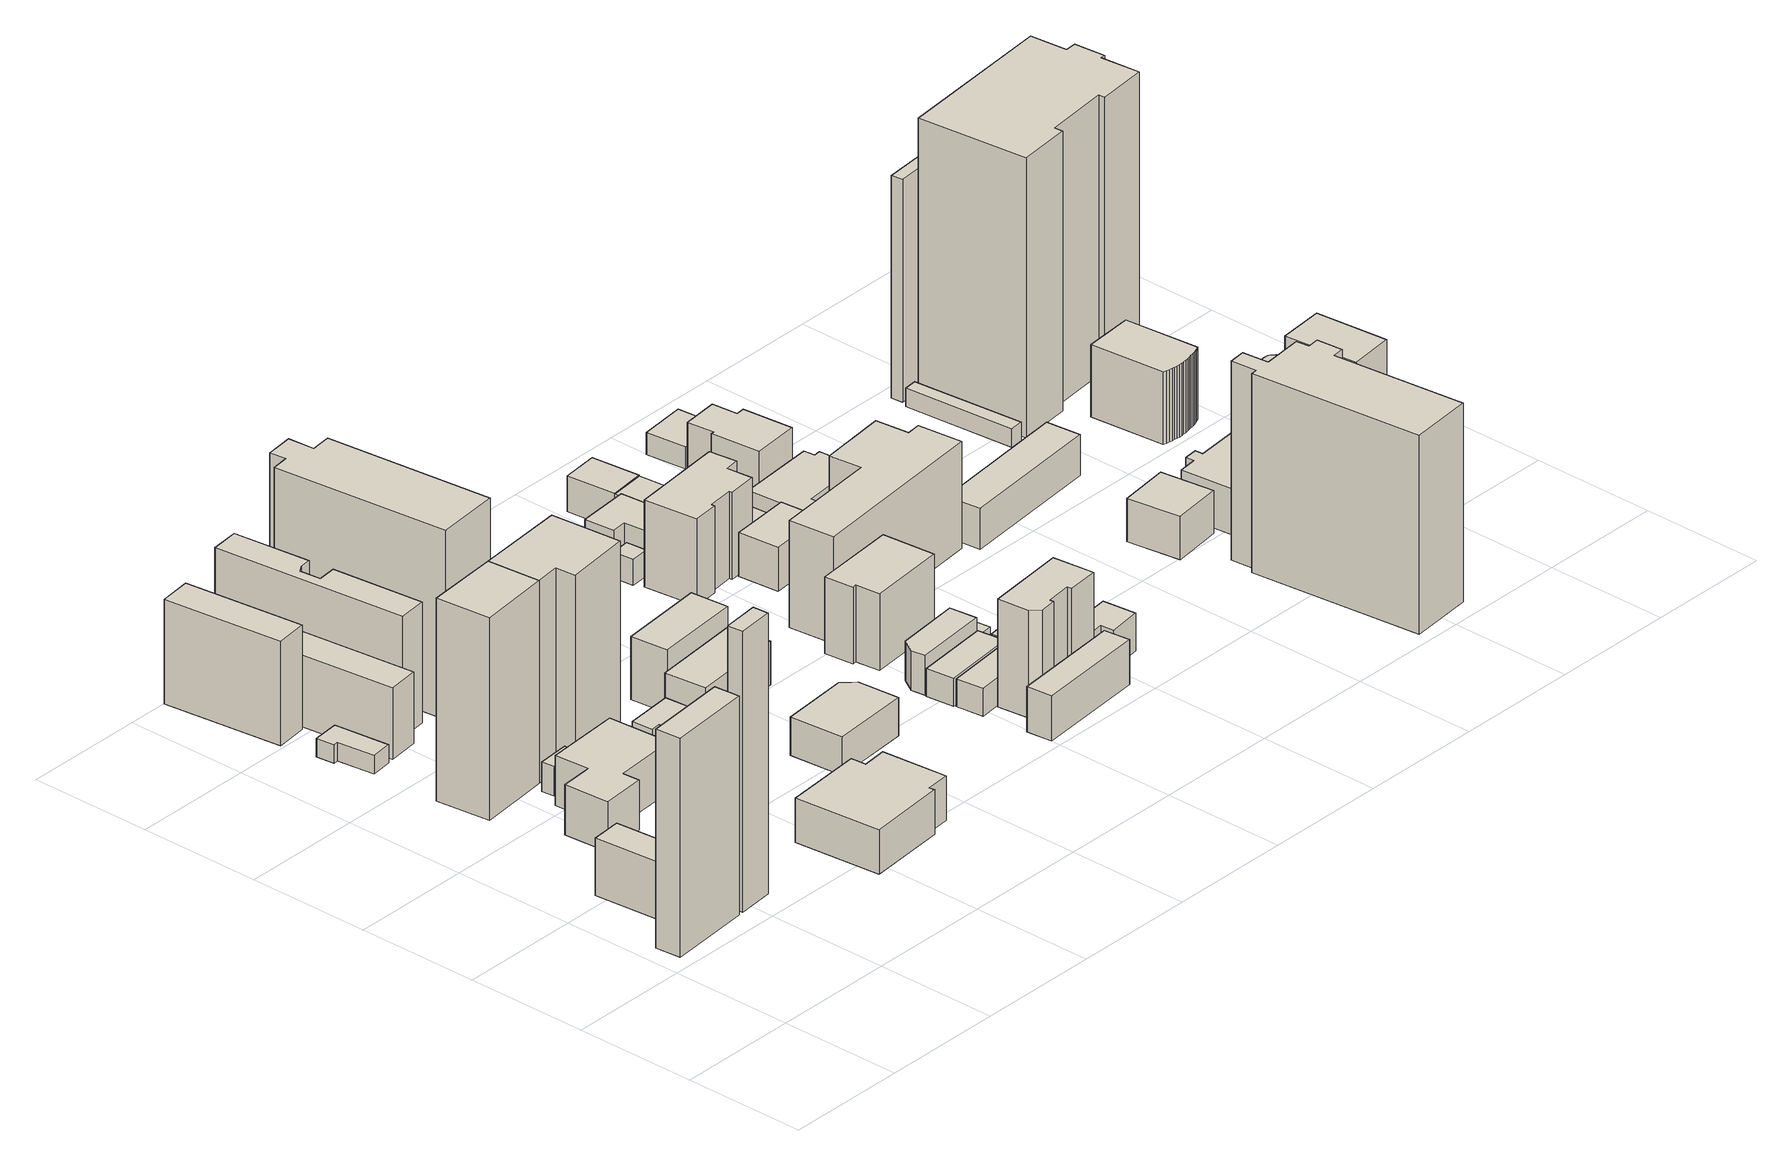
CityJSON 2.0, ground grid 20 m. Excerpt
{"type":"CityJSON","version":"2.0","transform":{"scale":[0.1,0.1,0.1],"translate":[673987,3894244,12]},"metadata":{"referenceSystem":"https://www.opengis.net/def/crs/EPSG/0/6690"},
"CityObjects":{
"building1":{"type":"Building","attributes":{"class":"9999","usage":"414","measuredHeight":59.4,"storeysAboveGround":2,"BuildingDetailAttribute.totalFloorArea":116.57,"BuildingDetailAttribute.buildingFootprintArea":58.28,"BuildingDetailAttribute.buildingRoofEdgeArea":58.28,"BuildingDetailAttribute.urbanPlanType":"21","BuildingDetailAttribute.landUseType":"211","BuildingDetailAttribute.surveyYear":2021,"BuildingIDAttribute.prefecture":"23","BuildingIDAttribute.city":"23102"},"address":[{"country":"日本","locality":"愛知県名古屋市"}],"geometry":[{"type":"Solid","lod":"1","boundaries":[[[[0,1,2,3]],[[2,4,5,3]],[[1,6,4,2]],[[0,7,6,1]],[[3,5,7,0]],[[4,6,7,5]]]]}]},
"building2":{"type":"Building","attributes":{"class":"3001","usage":"411","measuredHeight":9.3,"storeysAboveGround":3,"BuildingDetailAttribute.totalFloorArea":170.09,"BuildingDetailAttribute.buildingFootprintArea":56.7,"BuildingDetailAttribute.buildingRoofEdgeArea":56.7,"BuildingDetailAttribute.urbanPlanType":"21","BuildingDetailAttribute.landUseType":"211","BuildingDetailAttribute.surveyYear":2021,"BuildingIDAttribute.prefecture":"23","BuildingIDAttribute.city":"23102"},"address":[{"country":"日本","locality":"愛知県名古屋市"}],"geometry":[{"type":"Solid","lod":"1","boundaries":[[[[8,9,10,11]],[[10,12,13,11]],[[9,14,12,10]],[[8,15,14,9]],[[11,13,15,8]],[[12,14,15,13]]]]}]},
"building3":{"type":"Building","attributes":{"class":"3001","usage":"411","measuredHeight":10.2,"storeysAboveGround":2,"BuildingDetailAttribute.totalFloorArea":43.72,"BuildingDetailAttribute.buildingFootprintArea":21.86,"BuildingDetailAttribute.buildingRoofEdgeArea":21.86,"BuildingDetailAttribute.urbanPlanType":"21","BuildingDetailAttribute.landUseType":"211","BuildingDetailAttribute.surveyYear":2021,"BuildingIDAttribute.prefecture":"23","BuildingIDAttribute.city":"23102"},"address":[{"country":"日本","locality":"愛知県名古屋市"}],"geometry":[{"type":"Solid","lod":"1","boundaries":[[[[16,17,18,19]],[[18,20,21,19]],[[17,22,20,18]],[[16,23,22,17]],[[19,21,23,16]],[[20,22,23,21]]]]}]},
"building4":{"type":"Building","attributes":{"class":"9999","usage":"461","measuredHeight":59.4,"storeysAboveGround":9999,"BuildingDetailAttribute.totalFloorArea":-9999,"BuildingDetailAttribute.buildingFootprintArea":-9999,"BuildingDetailAttribute.buildingRoofEdgeArea":15.86,"BuildingDetailAttribute.urbanPlanType":"21","BuildingDetailAttribute.landUseType":"211","BuildingDetailAttribute.surveyYear":2021,"BuildingIDAttribute.prefecture":"23","BuildingIDAttribute.city":"23102"},"geometry":[{"type":"Solid","lod":"1","boundaries":[[[[24,25,26,27]],[[26,28,29,27]],[[25,30,28,26]],[[24,31,30,25]],[[27,29,31,24]],[[28,30,31,29]]]]}]},
"building5":{"type":"Building","attributes":{"class":"3001","usage":"411","measuredHeight":12.2,"storeysAboveGround":3,"BuildingDetailAttribute.totalFloorArea":168.77,"BuildingDetailAttribute.buildingFootprintArea":56.26,"BuildingDetailAttribute.buildingRoofEdgeArea":56.26,"BuildingDetailAttribute.urbanPlanType":"21","BuildingDetailAttribute.landUseType":"211","BuildingDetailAttribute.surveyYear":2021,"BuildingIDAttribute.prefecture":"23","BuildingIDAttribute.city":"23102"},"address":[{"country":"日本","locality":"愛知県名古屋市"}],"geometry":[{"type":"Solid","lod":"1","boundaries":[[[[32,33,34,35]],[[34,36,37,35]],[[33,38,36,34]],[[32,39,38,33]],[[35,37,39,32]],[[36,38,39,37]]]]}]},
"building6":{"type":"Building","attributes":{"class":"3002","usage":"412","measuredHeight":42.8,"storeysAboveGround":7,"BuildingDetailAttribute.totalFloorArea":748.06,"BuildingDetailAttribute.buildingFootprintArea":106.87,"BuildingDetailAttribute.buildingRoofEdgeArea":270.57,"BuildingDetailAttribute.urbanPlanType":"21","BuildingDetailAttribute.landUseType":"211","BuildingDetailAttribute.surveyYear":2021,"BuildingIDAttribute.prefecture":"23","BuildingIDAttribute.city":"23102"},"address":[{"country":"日本","locality":"愛知県名古屋市"}],"geometry":[{"type":"Solid","lod":"1","boundaries":[[[[40,41,42,43]],[[42,44,45,43]],[[41,46,44,42]],[[40,47,46,41]],[[43,45,47,40]],[[44,46,47,45]]]]}]},
"building7":{"type":"Building","attributes":{"class":"9999","usage":"431","measuredHeight":5,"storeysAboveGround":1,"BuildingDetailAttribute.totalFloorArea":34.59,"BuildingDetailAttribute.buildingFootprintArea":34.59,"BuildingDetailAttribute.buildingRoofEdgeArea":34.59,"BuildingDetailAttribute.urbanPlanType":"21","BuildingDetailAttribute.landUseType":"213","BuildingDetailAttribute.surveyYear":2021,"BuildingIDAttribute.prefecture":"23","BuildingIDAttribute.city":"23102"},"address":[{"country":"日本","locality":"愛知県名古屋市"}],"geometry":[{"type":"Solid","lod":"1","boundaries":[[[[48,49,50,51,52,53]],[[52,54,55,53]],[[51,56,54,52]],[[50,57,56,51]],[[49,58,57,50]],[[48,59,58,49]],[[53,55,59,48]],[[54,56,57,58,59,55]]]]}]},
"building8":{"type":"Building","attributes":{"class":"9999","usage":"411","measuredHeight":8.1,"storeysAboveGround":2,"BuildingDetailAttribute.totalFloorArea":347.99,"BuildingDetailAttribute.buildingFootprintArea":173.99,"BuildingDetailAttribute.buildingRoofEdgeArea":173.99,"BuildingDetailAttribute.urbanPlanType":"21","BuildingDetailAttribute.landUseType":"211","BuildingDetailAttribute.surveyYear":2021,"BuildingIDAttribute.prefecture":"23","BuildingIDAttribute.city":"23102"},"address":[{"country":"日本","locality":"愛知県名古屋市"}],"geometry":[{"type":"Solid","lod":"1","boundaries":[[[[60,61,62,63,64,65,66,67]],[[66,68,69,67]],[[65,70,68,66]],[[64,71,70,65]],[[63,72,71,64]],[[62,73,72,63]],[[61,74,73,62]],[[60,75,74,61]],[[67,69,75,60]],[[68,70,71,72,73,74,75,69]]]]}]},
"building9":{"type":"Building","attributes":{"class":"3002","usage":"401","measuredHeight":21.9,"storeysAboveGround":5,"BuildingDetailAttribute.totalFloorArea":506.9,"BuildingDetailAttribute.buildingFootprintArea":101.38,"BuildingDetailAttribute.buildingRoofEdgeArea":101.38,"BuildingDetailAttribute.urbanPlanType":"21","BuildingDetailAttribute.landUseType":"212","BuildingDetailAttribute.surveyYear":2021,"BuildingIDAttribute.prefecture":"23","BuildingIDAttribute.city":"23102"},"address":[{"country":"日本","locality":"愛知県名古屋市"}],"geometry":[{"type":"Solid","lod":"1","boundaries":[[[[76,77,78,79]],[[78,80,81,79]],[[77,82,80,78]],[[76,83,82,77]],[[79,81,83,76]],[[80,82,83,81]]]]}]},
"building10":{"type":"Building","attributes":{"class":"9999","usage":"461","measuredHeight":17.8,"storeysAboveGround":9999,"BuildingDetailAttribute.totalFloorArea":-9999,"BuildingDetailAttribute.buildingFootprintArea":-9999,"BuildingDetailAttribute.buildingRoofEdgeArea":10.58,"BuildingDetailAttribute.urbanPlanType":"21","BuildingDetailAttribute.landUseType":"211","BuildingDetailAttribute.surveyYear":2021,"BuildingIDAttribute.prefecture":"23","BuildingIDAttribute.city":"23102"},"geometry":[{"type":"Solid","lod":"1","boundaries":[[[[84,85,86,87]],[[86,88,89,87]],[[85,90,88,86]],[[84,91,90,85]],[[87,89,91,84]],[[88,90,91,89]]]]}]},
"building11":{"type":"Building","attributes":{"class":"9999","usage":"413","measuredHeight":20.6,"storeysAboveGround":3,"BuildingDetailAttribute.totalFloorArea":543.06,"BuildingDetailAttribute.buildingFootprintArea":181.02,"BuildingDetailAttribute.buildingRoofEdgeArea":181.02,"BuildingDetailAttribute.urbanPlanType":"21","BuildingDetailAttribute.landUseType":"212","BuildingDetailAttribute.surveyYear":2021,"BuildingIDAttribute.prefecture":"23","BuildingIDAttribute.city":"23102"},"address":[{"country":"日本","locality":"愛知県名古屋市"}],"geometry":[{"type":"Solid","lod":"1","boundaries":[[[[92,93,94,95]],[[94,96,97,95]],[[93,98,96,94]],[[92,99,98,93]],[[95,97,99,92]],[[96,98,99,97]]]]}]},
"building12":{"type":"Building","attributes":{"class":"9999","usage":"414","measuredHeight":42.8,"storeysAboveGround":11,"BuildingDetailAttribute.totalFloorArea":1800.78,"BuildingDetailAttribute.buildingFootprintArea":163.71,"BuildingDetailAttribute.buildingRoofEdgeArea":270.57,"BuildingDetailAttribute.urbanPlanType":"21","BuildingDetailAttribute.landUseType":"211","BuildingDetailAttribute.surveyYear":2021,"BuildingIDAttribute.prefecture":"23","BuildingIDAttribute.city":"23102"},"address":[{"country":"日本","locality":"愛知県名古屋市"}],"geometry":[{"type":"Solid","lod":"1","boundaries":[[[[42,100,101,102,103,43]],[[103,104,45,43]],[[102,105,104,103]],[[101,106,105,102]],[[100,107,106,101]],[[42,44,107,100]],[[43,45,44,42]],[[104,105,106,107,44,45]]]]}]},
"building13":{"type":"Building","attributes":{"class":"3001","usage":"411","measuredHeight":9.4,"storeysAboveGround":2,"BuildingDetailAttribute.totalFloorArea":453.72,"BuildingDetailAttribute.buildingFootprintArea":226.86,"BuildingDetailAttribute.buildingRoofEdgeArea":226.86,"BuildingDetailAttribute.urbanPlanType":"21","BuildingDetailAttribute.landUseType":"211","BuildingDetailAttribute.surveyYear":2021,"BuildingIDAttribute.prefecture":"23","BuildingIDAttribute.city":"23102"},"address":[{"country":"日本","locality":"愛知県名古屋市"}],"geometry":[{"type":"Solid","lod":"1","boundaries":[[[[108,109,110,111,112,113,114,115]],[[114,116,117,115]],[[113,118,116,114]],[[112,119,118,113]],[[111,120,119,112]],[[110,121,120,111]],[[109,122,121,110]],[[108,123,122,109]],[[115,117,123,108]],[[116,118,119,120,121,122,123,117]]]]}]},
"building14":{"type":"Building","attributes":{"class":"3001","usage":"414","measuredHeight":20.6,"storeysAboveGround":6,"BuildingDetailAttribute.totalFloorArea":818.12,"BuildingDetailAttribute.buildingFootprintArea":136.35,"BuildingDetailAttribute.buildingRoofEdgeArea":136.35,"BuildingDetailAttribute.urbanPlanType":"21","BuildingDetailAttribute.landUseType":"211","BuildingDetailAttribute.surveyYear":2021,"BuildingIDAttribute.prefecture":"23","BuildingIDAttribute.city":"23102"},"address":[{"country":"日本","locality":"愛知県名古屋市東区泉一丁目１１１４"}],"geometry":[{"type":"Solid","lod":"1","boundaries":[[[[124,125,126,127,128,129,130,131,132]],[[131,133,134,132]],[[130,135,133,131]],[[129,136,135,130]],[[128,137,136,129]],[[127,138,137,128]],[[126,139,138,127]],[[125,140,139,126]],[[124,141,140,125]],[[132,134,141,124]],[[133,135,136,137,138,139,140,141,134]]]]}]},
"building15":{"type":"Building","attributes":{"class":"3002","usage":"412","measuredHeight":31.6,"storeysAboveGround":10,"BuildingDetailAttribute.totalFloorArea":3151.38,"BuildingDetailAttribute.buildingFootprintArea":315.14,"BuildingDetailAttribute.buildingRoofEdgeArea":315.14,"BuildingDetailAttribute.urbanPlanType":"21","BuildingDetailAttribute.landUseType":"211","BuildingDetailAttribute.surveyYear":2021,"BuildingIDAttribute.prefecture":"23","BuildingIDAttribute.city":"23102"},"address":[{"country":"日本","locality":"愛知県名古屋市"}],"geometry":[{"type":"Solid","lod":"1","boundaries":[[[[142,143,144,145,146,147,148,149]],[[148,150,151,149]],[[147,152,150,148]],[[146,153,152,147]],[[145,154,153,146]],[[144,155,154,145]],[[143,156,155,144]],[[142,157,156,143]],[[149,151,157,142]],[[150,152,153,154,155,156,157,151]]]]}]},
"building16":{"type":"Building","attributes":{"class":"9999","usage":"413","measuredHeight":5.9,"storeysAboveGround":2,"BuildingDetailAttribute.totalFloorArea":128.62,"BuildingDetailAttribute.buildingFootprintArea":64.31,"BuildingDetailAttribute.buildingRoofEdgeArea":64.31,"BuildingDetailAttribute.urbanPlanType":"21","BuildingDetailAttribute.landUseType":"212","BuildingDetailAttribute.surveyYear":2021,"BuildingIDAttribute.prefecture":"23","BuildingIDAttribute.city":"23102"},"address":[{"country":"日本","locality":"愛知県名古屋市"}],"geometry":[{"type":"Solid","lod":"1","boundaries":[[[[158,159,160,161,162,163,164,165]],[[164,166,167,165]],[[163,168,166,164]],[[162,169,168,163]],[[161,170,169,162]],[[160,171,170,161]],[[159,172,171,160]],[[158,173,172,159]],[[165,167,173,158]],[[166,168,169,170,171,172,173,167]]]]}]},
"building17":{"type":"Building","attributes":{"class":"3001","usage":"411","measuredHeight":7.2,"storeysAboveGround":2,"BuildingDetailAttribute.totalFloorArea":228.34,"BuildingDetailAttribute.buildingFootprintArea":114.17,"BuildingDetailAttribute.buildingRoofEdgeArea":114.17,"BuildingDetailAttribute.urbanPlanType":"21","BuildingDetailAttribute.landUseType":"211","BuildingDetailAttribute.surveyYear":2021,"BuildingIDAttribute.prefecture":"23","BuildingIDAttribute.city":"23102"},"address":[{"country":"日本","locality":"愛知県名古屋市"}],"geometry":[{"type":"Solid","lod":"1","boundaries":[[[[174,175,176,177,178]],[[177,179,180,178]],[[176,181,179,177]],[[175,182,181,176]],[[174,183,182,175]],[[178,180,183,174]],[[179,181,182,183,180]]]]}]},
"building18":{"type":"Building","attributes":{"class":"3001","usage":"411","measuredHeight":12.5,"storeysAboveGround":3,"BuildingDetailAttribute.totalFloorArea":174.86,"BuildingDetailAttribute.buildingFootprintArea":58.29,"BuildingDetailAttribute.buildingRoofEdgeArea":58.29,"BuildingDetailAttribute.urbanPlanType":"21","BuildingDetailAttribute.landUseType":"211","BuildingDetailAttribute.surveyYear":2021,"BuildingIDAttribute.prefecture":"23","BuildingIDAttribute.city":"23102"},"address":[{"country":"日本","locality":"愛知県名古屋市"}],"geometry":[{"type":"Solid","lod":"1","boundaries":[[[[184,185,186,187]],[[186,188,189,187]],[[185,190,188,186]],[[184,191,190,185]],[[187,189,191,184]],[[188,190,191,189]]]]}]},
"building19":{"type":"Building","attributes":{"class":"3001","usage":"413","measuredHeight":9.1,"storeysAboveGround":2,"BuildingDetailAttribute.totalFloorArea":211.42,"BuildingDetailAttribute.buildingFootprintArea":105.71,"BuildingDetailAttribute.buildingRoofEdgeArea":105.71,"BuildingDetailAttribute.urbanPlanType":"21","BuildingDetailAttribute.landUseType":"212","BuildingDetailAttribute.surveyYear":2021,"BuildingIDAttribute.prefecture":"23","BuildingIDAttribute.city":"23102"},"address":[{"country":"日本","locality":"愛知県名古屋市"}],"geometry":[{"type":"Solid","lod":"1","boundaries":[[[[192,193,194,195]],[[194,196,197,195]],[[193,198,196,194]],[[192,199,198,193]],[[195,197,199,192]],[[196,198,199,197]]]]}]},
"building20":{"type":"Building","attributes":{"class":"3002","usage":"413","measuredHeight":10.2,"storeysAboveGround":3,"BuildingDetailAttribute.totalFloorArea":264,"BuildingDetailAttribute.buildingFootprintArea":88,"BuildingDetailAttribute.buildingRoofEdgeArea":88,"BuildingDetailAttribute.urbanPlanType":"21","BuildingDetailAttribute.landUseType":"212","BuildingDetailAttribute.surveyYear":2021,"BuildingIDAttribute.prefecture":"23","BuildingIDAttribute.city":"23102"},"address":[{"country":"日本","locality":"愛知県名古屋市"}],"geometry":[{"type":"Solid","lod":"1","boundaries":[[[[200,201,202,203]],[[202,204,205,203]],[[201,206,204,202]],[[200,207,206,201]],[[203,205,207,200]],[[204,206,207,205]]]]}]},
"building21":{"type":"Building","attributes":{"class":"3001","usage":"441","measuredHeight":14.3,"storeysAboveGround":2,"BuildingDetailAttribute.totalFloorArea":152.95,"BuildingDetailAttribute.buildingFootprintArea":76.48,"BuildingDetailAttribute.buildingRoofEdgeArea":76.48,"BuildingDetailAttribute.urbanPlanType":"21","BuildingDetailAttribute.landUseType":"213","BuildingDetailAttribute.surveyYear":2021,"BuildingIDAttribute.prefecture":"23","BuildingIDAttribute.city":"23102"},"address":[{"country":"日本","locality":"愛知県名古屋市東区泉一丁目９２１－３"}],"geometry":[{"type":"Solid","lod":"1","boundaries":[[[[208,209,210,211]],[[210,212,213,211]],[[209,214,212,210]],[[208,215,214,209]],[[211,213,215,208]],[[212,214,215,213]]]]}]},
"building22":{"type":"Building","attributes":{"class":"3001","usage":"411","measuredHeight":7.5,"storeysAboveGround":2,"BuildingDetailAttribute.totalFloorArea":114.79,"BuildingDetailAttribute.buildingFootprintArea":57.39,"BuildingDetailAttribute.buildingRoofEdgeArea":57.39,"BuildingDetailAttribute.urbanPlanType":"21","BuildingDetailAttribute.landUseType":"223","BuildingDetailAttribute.surveyYear":2021,"BuildingIDAttribute.prefecture":"23","BuildingIDAttribute.city":"23102"},"address":[{"country":"日本","locality":"愛知県名古屋市"}],"geometry":[{"type":"Solid","lod":"1","boundaries":[[[[216,217,218,219]],[[218,220,221,219]],[[217,222,220,218]],[[216,223,222,217]],[[219,221,223,216]],[[220,222,223,221]]]]}]},
"building23":{"type":"Building","attributes":{"class":"3001","usage":"411","measuredHeight":7.4,"storeysAboveGround":2,"BuildingDetailAttribute.totalFloorArea":105.84,"BuildingDetailAttribute.buildingFootprintArea":52.92,"BuildingDetailAttribute.buildingRoofEdgeArea":52.92,"BuildingDetailAttribute.urbanPlanType":"21","BuildingDetailAttribute.landUseType":"211","BuildingDetailAttribute.surveyYear":2021,"BuildingIDAttribute.prefecture":"23","BuildingIDAttribute.city":"23102"},"address":[{"country":"日本","locality":"愛知県名古屋市"}],"geometry":[{"type":"Solid","lod":"1","boundaries":[[[[224,225,226,227,228]],[[227,229,230,228]],[[226,231,229,227]],[[225,232,231,226]],[[224,233,232,225]],[[228,230,233,224]],[[229,231,232,233,230]]]]}]},
"building24":{"type":"Building","attributes":{"class":"3001","usage":"411","measuredHeight":19.5,"storeysAboveGround":2,"BuildingDetailAttribute.totalFloorArea":165.73,"BuildingDetailAttribute.buildingFootprintArea":82.87,"BuildingDetailAttribute.buildingRoofEdgeArea":82.87,"BuildingDetailAttribute.urbanPlanType":"21","BuildingDetailAttribute.landUseType":"223","BuildingDetailAttribute.surveyYear":2021,"BuildingIDAttribute.prefecture":"23","BuildingIDAttribute.city":"23102"},"address":[{"country":"日本","locality":"愛知県名古屋市"}],"geometry":[{"type":"Solid","lod":"1","boundaries":[[[[234,235,236,237,238,239]],[[238,240,241,239]],[[237,242,240,238]],[[236,243,242,237]],[[235,244,243,236]],[[234,245,244,235]],[[239,241,245,234]],[[240,242,243,244,245,241]]]]}]},
"building25":{"type":"Building","attributes":{"class":"3002","usage":"411","measuredHeight":19.4,"storeysAboveGround":5,"BuildingDetailAttribute.totalFloorArea":431.63,"BuildingDetailAttribute.buildingFootprintArea":86.33,"BuildingDetailAttribute.buildingRoofEdgeArea":86.33,"BuildingDetailAttribute.urbanPlanType":"21","BuildingDetailAttribute.landUseType":"211","BuildingDetailAttribute.surveyYear":2021,"BuildingIDAttribute.prefecture":"23","BuildingIDAttribute.city":"23102"},"address":[{"country":"日本","locality":"愛知県名古屋市"}],"geometry":[{"type":"Solid","lod":"1","boundaries":[[[[246,247,248,249,250,251,252,253,254]],[[253,255,256,254]],[[252,257,255,253]],[[251,258,257,252]],[[250,259,258,251]],[[249,260,259,250]],[[248,261,260,249]],[[247,262,261,248]],[[246,263,262,247]],[[254,256,263,246]],[[255,257,258,259,260,261,262,263,256]]]]}]},
"building26":{"type":"Building","attributes":{"class":"3002","usage":"441","measuredHeight":16.4,"storeysAboveGround":4,"BuildingDetailAttribute.totalFloorArea":469.24,"BuildingDetailAttribute.buildingFootprintArea":117.31,"BuildingDetailAttribute.buildingRoofEdgeArea":117.31,"BuildingDetailAttribute.urbanPlanType":"21","BuildingDetailAttribute.landUseType":"213","BuildingDetailAttribute.surveyYear":2021,"BuildingIDAttribute.prefecture":"23","BuildingIDAttribute.city":"23102"},"address":[{"country":"日本","locality":"愛知県名古屋市"}],"geometry":[{"type":"Solid","lod":"1","boundaries":[[[[264,265,266,267,268,269]],[[268,270,271,269]],[[267,272,270,268]],[[266,273,272,267]],[[265,274,273,266]],[[264,275,274,265]],[[269,271,275,264]],[[270,272,273,274,275,271]]]]}]},
"building27":{"type":"Building","attributes":{"class":"9999","usage":"461","measuredHeight":7.2,"storeysAboveGround":9999,"BuildingDetailAttribute.totalFloorArea":-9999,"BuildingDetailAttribute.buildingFootprintArea":-9999,"BuildingDetailAttribute.buildingRoofEdgeArea":10.41,"BuildingDetailAttribute.urbanPlanType":"21","BuildingDetailAttribute.landUseType":"212","BuildingDetailAttribute.surveyYear":2021,"BuildingIDAttribute.prefecture":"23","BuildingIDAttribute.city":"23102"},"geometry":[{"type":"Solid","lod":"1","boundaries":[[[[276,277,278,279]],[[278,280,281,279]],[[277,282,280,278]],[[276,283,282,277]],[[279,281,283,276]],[[280,282,283,281]]]]}]},
"building28":{"type":"Building","attributes":{"class":"3001","usage":"461","measuredHeight":4.3,"storeysAboveGround":9999,"BuildingDetailAttribute.totalFloorArea":-9999,"BuildingDetailAttribute.buildingFootprintArea":-9999,"BuildingDetailAttribute.buildingRoofEdgeArea":12.29,"BuildingDetailAttribute.urbanPlanType":"21","BuildingDetailAttribute.landUseType":"211","BuildingDetailAttribute.surveyYear":2021,"BuildingIDAttribute.prefecture":"23","BuildingIDAttribute.city":"23102"},"geometry":[{"type":"Solid","lod":"1","boundaries":[[[[284,285,286,287]],[[286,288,289,287]],[[285,290,288,286]],[[284,291,290,285]],[[287,289,291,284]],[[288,290,291,289]]]]}]},
"building29":{"type":"Building","attributes":{"class":"3001","usage":"413","measuredHeight":7.1,"storeysAboveGround":2,"BuildingDetailAttribute.totalFloorArea":131.15,"BuildingDetailAttribute.buildingFootprintArea":65.57,"BuildingDetailAttribute.buildingRoofEdgeArea":65.57,"BuildingDetailAttribute.urbanPlanType":"21","BuildingDetailAttribute.landUseType":"212","BuildingDetailAttribute.surveyYear":2021,"BuildingIDAttribute.prefecture":"23","BuildingIDAttribute.city":"23102"},"address":[{"country":"日本","locality":"愛知県名古屋市"}],"geometry":[{"type":"Solid","lod":"1","boundaries":[[[[292,293,294,295,296,297]],[[296,298,299,297]],[[295,300,298,296]],[[294,301,300,295]],[[293,302,301,294]],[[292,303,302,293]],[[297,299,303,292]],[[298,300,301,302,303,299]]]]}]},
"building30":{"type":"Building","attributes":{"class":"3002","usage":"414","measuredHeight":15.1,"storeysAboveGround":4,"BuildingDetailAttribute.totalFloorArea":505.55,"BuildingDetailAttribute.buildingFootprintArea":126.39,"BuildingDetailAttribute.buildingRoofEdgeArea":126.39,"BuildingDetailAttribute.urbanPlanType":"21","BuildingDetailAttribute.landUseType":"211","BuildingDetailAttribute.surveyYear":2021,"BuildingIDAttribute.prefecture":"23","BuildingIDAttribute.city":"23102"},"address":[{"country":"日本","locality":"愛知県名古屋市"}],"geometry":[{"type":"Solid","lod":"1","boundaries":[[[[304,305,306,307,308,309,310,311,312,313]],[[312,314,315,313]],[[311,316,314,312]],[[310,317,316,311]],[[309,318,317,310]],[[308,319,318,309]],[[307,320,319,308]],[[306,321,320,307]],[[305,322,321,306]],[[304,323,322,305]],[[313,315,323,304]],[[314,316,317,318,319,320,321,322,323,315]]]]}]},
"building31":{"type":"Building","attributes":{"class":"3001","usage":"411","measuredHeight":9.1,"storeysAboveGround":2,"BuildingDetailAttribute.totalFloorArea":170.18,"BuildingDetailAttribute.buildingFootprintArea":85.09,"BuildingDetailAttribute.buildingRoofEdgeArea":85.09,"BuildingDetailAttribute.urbanPlanType":"21","BuildingDetailAttribute.landUseType":"223","BuildingDetailAttribute.surveyYear":2021,"BuildingIDAttribute.prefecture":"23","BuildingIDAttribute.city":"23102"},"address":[{"country":"日本","locality":"愛知県名古屋市"}],"geometry":[{"type":"Solid","lod":"1","boundaries":[[[[324,325,326,327,328,329,330,331,332,333]],[[332,334,335,333]],[[331,336,334,332]],[[330,337,336,331]],[[329,338,337,330]],[[328,339,338,329]],[[327,340,339,328]],[[326,341,340,327]],[[325,342,341,326]],[[324,343,342,325]],[[333,335,343,324]],[[334,336,337,338,339,340,341,342,343,335]]]]}]},
"building32":{"type":"Building","attributes":{"class":"3001","usage":"411","measuredHeight":9.1,"storeysAboveGround":2,"BuildingDetailAttribute.totalFloorArea":132.41,"BuildingDetailAttribute.buildingFootprintArea":66.2,"BuildingDetailAttribute.buildingRoofEdgeArea":66.2,"BuildingDetailAttribute.urbanPlanType":"21","BuildingDetailAttribute.landUseType":"211","BuildingDetailAttribute.surveyYear":2021,"BuildingIDAttribute.prefecture":"23","BuildingIDAttribute.city":"23102"},"address":[{"country":"日本","locality":"愛知県名古屋市"}],"geometry":[{"type":"Solid","lod":"1","boundaries":[[[[344,345,346,347]],[[346,348,349,347]],[[345,350,348,346]],[[344,351,350,345]],[[347,349,351,344]],[[348,350,351,349]]]]}]},
"building33":{"type":"Building","attributes":{"class":"3001","usage":"413","measuredHeight":9.6,"storeysAboveGround":2,"BuildingDetailAttribute.totalFloorArea":126.07,"BuildingDetailAttribute.buildingFootprintArea":63.04,"BuildingDetailAttribute.buildingRoofEdgeArea":110.38,"BuildingDetailAttribute.urbanPlanType":"21","BuildingDetailAttribute.landUseType":"212","BuildingDetailAttribute.surveyYear":2021,"BuildingIDAttribute.prefecture":"23","BuildingIDAttribute.city":"23102"},"address":[{"country":"日本","locality":"愛知県名古屋市"}],"geometry":[{"type":"Solid","lod":"1","boundaries":[[[[352,353,354,355]],[[354,356,357,355]],[[353,358,356,354]],[[352,359,358,353]],[[355,357,359,352]],[[356,358,359,357]]]]}]},
"building34":{"type":"Building","attributes":{"class":"3002","usage":"401","measuredHeight":22.3,"storeysAboveGround":5,"BuildingDetailAttribute.totalFloorArea":1446.75,"BuildingDetailAttribute.buildingFootprintArea":289.35,"BuildingDetailAttribute.buildingRoofEdgeArea":289.35,"BuildingDetailAttribute.urbanPlanType":"21","BuildingDetailAttribute.landUseType":"212","BuildingDetailAttribute.surveyYear":2021,"BuildingIDAttribute.prefecture":"23","BuildingIDAttribute.city":"23102"},"address":[{"country":"日本","locality":"愛知県名古屋市"}],"geometry":[{"type":"Solid","lod":"1","boundaries":[[[[360,361,362,363,364,365,366,367]],[[366,368,369,367]],[[365,370,368,366]],[[364,371,370,365]],[[363,372,371,364]],[[362,373,372,363]],[[361,374,373,362]],[[360,375,374,361]],[[367,369,375,360]],[[368,370,371,372,373,374,375,369]]]]}]},
"building35":{"type":"Building","attributes":{"class":"9999","usage":"411","measuredHeight":9.6,"storeysAboveGround":1,"BuildingDetailAttribute.totalFloorArea":47.35,"BuildingDetailAttribute.buildingFootprintArea":47.35,"BuildingDetailAttribute.buildingRoofEdgeArea":110.38,"BuildingDetailAttribute.urbanPlanType":"21","BuildingDetailAttribute.landUseType":"211","BuildingDetailAttribute.surveyYear":2021,"BuildingIDAttribute.prefecture":"23","BuildingIDAttribute.city":"23102"},"address":[{"country":"日本","locality":"愛知県名古屋市"}],"geometry":[{"type":"Solid","lod":"1","boundaries":[[[[376,377,378,379]],[[378,380,381,379]],[[377,382,380,378]],[[376,383,382,377]],[[379,381,383,376]],[[380,382,383,381]]]]}]},
"building36":{"type":"Building","attributes":{"class":"3001","usage":"411","measuredHeight":4,"storeysAboveGround":1,"BuildingDetailAttribute.totalFloorArea":27.53,"BuildingDetailAttribute.buildingFootprintArea":27.53,"BuildingDetailAttribute.buildingRoofEdgeArea":27.53,"BuildingDetailAttribute.urbanPlanType":"21","BuildingDetailAttribute.landUseType":"211","BuildingDetailAttribute.surveyYear":2021,"BuildingIDAttribute.prefecture":"23","BuildingIDAttribute.city":"23102"},"address":[{"country":"日本","locality":"愛知県名古屋市"}],"geometry":[{"type":"Solid","lod":"1","boundaries":[[[[384,385,386,387]],[[386,388,389,387]],[[385,390,388,386]],[[384,391,390,385]],[[387,389,391,384]],[[388,390,391,389]]]]}]},
"building37":{"type":"Building","attributes":{"class":"3001","usage":"411","measuredHeight":7,"storeysAboveGround":2,"BuildingDetailAttribute.totalFloorArea":252.52,"BuildingDetailAttribute.buildingFootprintArea":126.26,"BuildingDetailAttribute.buildingRoofEdgeArea":126.26,"BuildingDetailAttribute.urbanPlanType":"21","BuildingDetailAttribute.landUseType":"211","BuildingDetailAttribute.surveyYear":2021,"BuildingIDAttribute.prefecture":"23","BuildingIDAttribute.city":"23102"},"address":[{"country":"日本","locality":"愛知県名古屋市"}],"geometry":[{"type":"Solid","lod":"1","boundaries":[[[[392,393,394,395,396,397,398,399,400,401,402,403,404]],[[403,405,406,404]],[[402,407,405,403]],[[401,408,407,402]],[[400,409,408,401]],[[399,410,409,400]],[[398,411,410,399]],[[397,412,411,398]],[[396,413,412,397]],[[395,414,413,396]],[[394,415,414,395]],[[393,416,415,394]],[[392,417,416,393]],[[404,406,417,392]],[[405,407,408,409,410,411,412,413,414,415,416,417,406]]]]}]},
"building38":{"type":"Building","attributes":{"class":"3001","usage":"413","measuredHeight":8.6,"storeysAboveGround":3,"BuildingDetailAttribute.totalFloorArea":267.82,"BuildingDetailAttribute.buildingFootprintArea":89.27,"BuildingDetailAttribute.buildingRoofEdgeArea":89.27,"BuildingDetailAttribute.urbanPlanType":"21","BuildingDetailAttribute.landUseType":"212","BuildingDetailAttribute.surveyYear":2021,"BuildingIDAttribute.prefecture":"23","BuildingIDAttribute.city":"23102"},"address":[{"country":"日本","locality":"愛知県名古屋市"}],"geometry":[{"type":"Solid","lod":"1","boundaries":[[[[418,419,420,421,422,423,424,425]],[[424,426,427,425]],[[423,428,426,424]],[[422,429,428,423]],[[421,430,429,422]],[[420,431,430,421]],[[419,432,431,420]],[[418,433,432,419]],[[425,427,433,418]],[[426,428,429,430,431,432,433,427]]]]}]},
"building39":{"type":"Building","attributes":{"class":"9999","usage":"414","measuredHeight":23.6,"storeysAboveGround":1,"BuildingDetailAttribute.totalFloorArea":49.53,"BuildingDetailAttribute.buildingFootprintArea":49.53,"BuildingDetailAttribute.buildingRoofEdgeArea":49.53,"BuildingDetailAttribute.urbanPlanType":"21","BuildingDetailAttribute.landUseType":"211","BuildingDetailAttribute.surveyYear":2021,"BuildingIDAttribute.prefecture":"23","BuildingIDAttribute.city":"23102"},"address":[{"country":"日本","locality":"愛知県名古屋市"}],"geometry":[{"type":"Solid","lod":"1","boundaries":[[[[434,435,436,437]],[[436,438,439,437]],[[435,440,438,436]],[[434,441,440,435]],[[437,439,441,434]],[[438,440,441,439]]]]}]},
"building40":{"type":"Building","attributes":{"class":"3001","usage":"441","measuredHeight":7.6,"storeysAboveGround":2,"BuildingDetailAttribute.totalFloorArea":272.28,"BuildingDetailAttribute.buildingFootprintArea":136.14,"BuildingDetailAttribute.buildingRoofEdgeArea":136.14,"BuildingDetailAttribute.urbanPlanType":"21","BuildingDetailAttribute.landUseType":"213","BuildingDetailAttribute.surveyYear":2021,"BuildingIDAttribute.prefecture":"23","BuildingIDAttribute.city":"23102"},"address":[{"country":"日本","locality":"愛知県名古屋市"}],"geometry":[{"type":"Solid","lod":"1","boundaries":[[[[442,443,444,445]],[[444,446,447,445]],[[443,448,446,444]],[[442,449,448,443]],[[445,447,449,442]],[[446,448,449,447]]]]}]},
"building41":{"type":"Building","attributes":{"class":"3002","usage":"401","measuredHeight":39.2,"storeysAboveGround":10,"BuildingDetailAttribute.totalFloorArea":3151.03,"BuildingDetailAttribute.buildingFootprintArea":315.1,"BuildingDetailAttribute.buildingRoofEdgeArea":315.1,"BuildingDetailAttribute.urbanPlanType":"21","BuildingDetailAttribute.landUseType":"212","BuildingDetailAttribute.surveyYear":2021,"BuildingIDAttribute.prefecture":"23","BuildingIDAttribute.city":"23102"},"address":[{"country":"日本","locality":"愛知県名古屋市"}],"geometry":[{"type":"Solid","lod":"1","boundaries":[[[[450,451,452,453,454,455,456,457,458,459,460,461]],[[460,462,463,461]],[[459,464,462,460]],[[458,465,464,459]],[[457,466,465,458]],[[456,467,466,457]],[[455,468,467,456]],[[454,469,468,455]],[[453,470,469,454]],[[452,471,470,453]],[[451,472,471,452]],[[450,473,472,451]],[[461,463,473,450]],[[462,464,465,466,467,468,469,470,471,472,473,463]]]]}]},
"building42":{"type":"Building","attributes":{"class":"9999","usage":"411","measuredHeight":8,"storeysAboveGround":2,"BuildingDetailAttribute.totalFloorArea":146.53,"BuildingDetailAttribute.buildingFootprintArea":73.26,"BuildingDetailAttribute.buildingRoofEdgeArea":73.26,"BuildingDetailAttribute.urbanPlanType":"21","BuildingDetailAttribute.landUseType":"211","BuildingDetailAttribute.surveyYear":2021,"BuildingIDAttribute.prefecture":"23","BuildingIDAttribute.city":"23102"},"address":[{"country":"日本","locality":"愛知県名古屋市東区泉一丁目９０２－１の一部"}],"geometry":[{"type":"Solid","lod":"1","boundaries":[[[[474,475,476,477]],[[476,478,479,477]],[[475,480,478,476]],[[474,481,480,475]],[[477,479,481,474]],[[478,480,481,479]]]]}]},
"building43":{"type":"Building","attributes":{"class":"9999","usage":"461","measuredHeight":31.9,"storeysAboveGround":9999,"BuildingDetailAttribute.totalFloorArea":-9999,"BuildingDetailAttribute.buildingFootprintArea":-9999,"BuildingDetailAttribute.buildingRoofEdgeArea":7.35,"BuildingDetailAttribute.urbanPlanType":"21","BuildingDetailAttribute.landUseType":"212","BuildingDetailAttribute.surveyYear":2021,"BuildingIDAttribute.prefecture":"23","BuildingIDAttribute.city":"23102"},"geometry":[{"type":"Solid","lod":"1","boundaries":[[[[482,483,484,485,486,487,488,489,490,491,492,493,494,495,496,497,498,499,500,501,502,503,504,505]],[[504,506,507,505]],[[503,508,506,504]],[[502,509,508,503]],[[501,510,509,502]],[[500,511,510,501]],[[499,512,511,500]],[[498,513,512,499]],[[497,514,513,498]],[[496,515,514,497]],[[495,516,515,496]],[[494,517,516,495]],[[493,518,517,494]],[[492,519,518,493]],[[491,520,519,492]],[[490,521,520,491]],[[489,522,521,490]],[[488,523,522,489]],[[487,524,523,488]],[[486,525,524,487]],[[485,526,525,486]],[[484,527,526,485]],[[483,528,527,484]],[[482,529,528,483]],[[505,507,529,482]],[[506,508,509,510,511,512,513,514,515,516,517,518,519,520,521,522,523,524,525,526,527,528,529,507]]]]}]},
"building44":{"type":"Building","attributes":{"class":"3001","usage":"411","measuredHeight":12.8,"storeysAboveGround":3,"BuildingDetailAttribute.totalFloorArea":294.41,"BuildingDetailAttribute.buildingFootprintArea":98.14,"BuildingDetailAttribute.buildingRoofEdgeArea":98.14,"BuildingDetailAttribute.urbanPlanType":"21","BuildingDetailAttribute.landUseType":"211","BuildingDetailAttribute.surveyYear":2021,"BuildingIDAttribute.prefecture":"23","BuildingIDAttribute.city":"23102"},"address":[{"country":"日本","locality":"愛知県名古屋市"}],"geometry":[{"type":"Solid","lod":"1","boundaries":[[[[530,531,532,533]],[[532,534,535,533]],[[531,536,534,532]],[[530,537,536,531]],[[533,535,537,530]],[[534,536,537,535]]]]}]},
"building45":{"type":"Building","attributes":{"class":"3001","usage":"401","measuredHeight":7.5,"storeysAboveGround":2,"BuildingDetailAttribute.totalFloorArea":316.87,"BuildingDetailAttribute.buildingFootprintArea":158.43,"BuildingDetailAttribute.buildingRoofEdgeArea":158.43,"BuildingDetailAttribute.urbanPlanType":"21","BuildingDetailAttribute.landUseType":"212","BuildingDetailAttribute.surveyYear":2021,"BuildingIDAttribute.prefecture":"23","BuildingIDAttribute.city":"23102"},"address":[{"country":"日本","locality":"愛知県名古屋市"}],"geometry":[{"type":"Solid","lod":"1","boundaries":[[[[538,539,540,541,542,543,544,545]],[[544,546,547,545]],[[543,548,546,544]],[[542,549,548,543]],[[541,550,549,542]],[[540,551,550,541]],[[539,552,551,540]],[[538,553,552,539]],[[545,547,553,538]],[[546,548,549,550,551,552,553,547]]]]}]},
"building46":{"type":"Building","attributes":{"class":"3003","usage":"412","measuredHeight":-9999,"storeysAboveGround":1,"BuildingDetailAttribute.totalFloorArea":39.1,"BuildingDetailAttribute.buildingFootprintArea":39.1,"BuildingDetailAttribute.buildingRoofEdgeArea":39.1,"BuildingDetailAttribute.urbanPlanType":"21","BuildingDetailAttribute.landUseType":"211","BuildingDetailAttribute.surveyYear":2021,"BuildingIDAttribute.prefecture":"23","BuildingIDAttribute.city":"23102"},"address":[{"country":"日本","locality":"愛知県名古屋市"}],"geometry":[{"type":"Solid","lod":"1","boundaries":[[[[554,555,556,557]],[[556,558,559,557]],[[555,560,558,556]],[[554,561,560,555]],[[557,559,561,554]],[[558,560,561,559]]]]}]},
"building47":{"type":"Building","attributes":{"class":"3002","usage":"401","measuredHeight":28.2,"storeysAboveGround":1,"BuildingDetailAttribute.totalFloorArea":88.35,"BuildingDetailAttribute.buildingFootprintArea":88.35,"BuildingDetailAttribute.buildingRoofEdgeArea":88.35,"BuildingDetailAttribute.urbanPlanType":"21","BuildingDetailAttribute.landUseType":"212","BuildingDetailAttribute.surveyYear":2021,"BuildingIDAttribute.prefecture":"23","BuildingIDAttribute.city":"23102"},"address":[{"country":"日本","locality":"愛知県名古屋市"}],"geometry":[{"type":"Solid","lod":"1","boundaries":[[[[562,563,564,565]],[[564,566,567,565]],[[563,568,566,564]],[[562,569,568,563]],[[565,567,569,562]],[[566,568,569,567]]]]}]},
"building48":{"type":"Building","attributes":{"class":"9999","usage":"461","measuredHeight":45,"storeysAboveGround":9999,"BuildingDetailAttribute.totalFloorArea":-9999,"BuildingDetailAttribute.buildingFootprintArea":-9999,"BuildingDetailAttribute.buildingRoofEdgeArea":15.95,"BuildingDetailAttribute.urbanPlanType":"21","BuildingDetailAttribute.landUseType":"211","BuildingDetailAttribute.surveyYear":2021,"BuildingIDAttribute.prefecture":"23","BuildingIDAttribute.city":"23102"},"geometry":[{"type":"Solid","lod":"1","boundaries":[[[[570,571,572,573]],[[572,574,575,573]],[[571,576,574,572]],[[570,577,576,571]],[[573,575,577,570]],[[574,576,577,575]]]]}]},
"building49":{"type":"Building","attributes":{"class":"3001","usage":"422","measuredHeight":12.7,"storeysAboveGround":3,"BuildingDetailAttribute.totalFloorArea":309.99,"BuildingDetailAttribute.buildingFootprintArea":103.33,"BuildingDetailAttribute.buildingRoofEdgeArea":103.33,"BuildingDetailAttribute.urbanPlanType":"21","BuildingDetailAttribute.landUseType":"214","BuildingDetailAttribute.surveyYear":2021,"BuildingIDAttribute.prefecture":"23","BuildingIDAttribute.city":"23102"},"address":[{"country":"日本","locality":"愛知県名古屋市"}],"geometry":[{"type":"Solid","lod":"1","boundaries":[[[[578,579,580,581,582,583,584,585,586,587,588,589,590,591,592,593,594,595,596,597]],[[596,598,599,597]],[[595,600,598,596]],[[594,601,600,595]],[[593,602,601,594]],[[592,603,602,593]],[[591,604,603,592]],[[590,605,604,591]],[[589,606,605,590]],[[588,607,606,589]],[[587,608,607,588]],[[586,609,608,587]],[[585,610,609,586]],[[584,611,610,585]],[[583,612,611,584]],[[582,613,612,583]],[[581,614,613,582]],[[580,615,614,581]],[[579,616,615,580]],[[578,617,616,579]],[[597,599,617,578]],[[598,600,601,602,603,604,605,606,607,608,609,610,611,612,613,614,615,616,617,599]]]]}]},
"building50":{"type":"Building","attributes":{"class":"3002","usage":"412","measuredHeight":45.3,"storeysAboveGround":15,"BuildingDetailAttribute.totalFloorArea":7211.78,"BuildingDetailAttribute.buildingFootprintArea":480.79,"BuildingDetailAttribute.buildingRoofEdgeArea":480.79,"BuildingDetailAttribute.urbanPlanType":"21","BuildingDetailAttribute.landUseType":"211","BuildingDetailAttribute.surveyYear":2021,"BuildingIDAttribute.prefecture":"23","BuildingIDAttribute.city":"23102"},"address":[{"country":"日本","locality":"愛知県名古屋市"}],"geometry":[{"type":"Solid","lod":"1","boundaries":[[[[618,619,620,621,622,623,624,625,626,627,628,629]],[[628,630,631,629]],[[627,632,630,628]],[[626,633,632,627]],[[625,634,633,626]],[[624,635,634,625]],[[623,636,635,624]],[[622,637,636,623]],[[621,638,637,622]],[[620,639,638,621]],[[619,640,639,620]],[[618,641,640,619]],[[629,631,641,618]],[[630,632,633,634,635,636,637,638,639,640,641,631]]]]}]},
"building51":{"type":"Building","attributes":{"class":"3002","usage":"431","measuredHeight":7.5,"storeysAboveGround":2,"BuildingDetailAttribute.totalFloorArea":192.69,"BuildingDetailAttribute.buildingFootprintArea":96.34,"BuildingDetailAttribute.buildingRoofEdgeArea":96.34,"BuildingDetailAttribute.urbanPlanType":"21","BuildingDetailAttribute.landUseType":"213","BuildingDetailAttribute.surveyYear":2021,"BuildingIDAttribute.prefecture":"23","BuildingIDAttribute.city":"23102"},"address":[{"country":"日本","locality":"愛知県名古屋市"}],"geometry":[{"type":"Solid","lod":"1","boundaries":[[[[642,643,644,645]],[[644,646,647,645]],[[643,648,646,644]],[[642,649,648,643]],[[645,647,649,642]],[[646,648,649,647]]]]}]},
"building52":{"type":"Building","attributes":{"class":"3001","usage":"441","measuredHeight":12.6,"storeysAboveGround":1,"BuildingDetailAttribute.totalFloorArea":54.04,"BuildingDetailAttribute.buildingFootprintArea":54.04,"BuildingDetailAttribute.buildingRoofEdgeArea":54.04,"BuildingDetailAttribute.urbanPlanType":"21","BuildingDetailAttribute.landUseType":"213","BuildingDetailAttribute.surveyYear":2021,"BuildingIDAttribute.prefecture":"23","BuildingIDAttribute.city":"23102"},"address":[{"country":"日本","locality":"愛知県名古屋市"}],"geometry":[{"type":"Solid","lod":"1","boundaries":[[[[650,651,652,653,654,655]],[[654,656,657,655]],[[653,658,656,654]],[[652,659,658,653]],[[651,660,659,652]],[[650,661,660,651]],[[655,657,661,650]],[[656,658,659,660,661,657]]]]}]}
},
"vertices":[
[11,202,26],[7,244,26],[145,257,26],[149,215,26],[145,257,380],[149,215,380],[7,244,380],[11,202,380],
[65,282,27],[55,397,27],[104,401,27],[114,286,27],[104,401,120],[114,286,120],[55,397,120],[65,282,120],
[164,283,28],[126,278,28],[119,335,28],[157,340,28],[119,335,130],[157,340,130],[126,278,130],[164,283,130],
[157,216,26],[155,242,26],[215,248,26],[217,222,26],[215,248,480],[217,222,480],[155,242,480],[157,216,480],
[189,394,28],[252,400,28],[260,311,28],[197,306,28],[260,311,120],[197,306,120],[252,400,120],[189,394,120],
[101,631,32],[91,721,32],[212,732,32],[220,645,32],[212,732,360],[220,645,360],[91,721,360],[101,631,360],
[125,838,30],[90,834,30],[83,895,30],[75,894,30],[72,924,30],[115,928,30],[72,924,60],[115,928,60],[75,894,60],[83,895,60],[90,834,60],[125,838,60],
[150,458,29],[145,532,29],[198,536,29],[194,593,29],[318,602,29],[325,499,29],[220,491,29],[222,463,29],[220,491,110],[222,463,110],[325,499,110],[318,602,110],[194,593,110],[198,536,110],[145,532,110],[150,458,110],
[60,979,31],[37,1173,31],[89,1179,31],[112,985,31],[89,1179,200],[112,985,200],[37,1173,200],[60,979,200],
[208,607,32],[206,628,32],[258,632,32],[259,612,32],[258,632,80],[259,612,80],[206,628,80],[208,607,80],
[131,836,34],[91,1182,34],[143,1188,34],[182,842,34],[143,1188,150],[182,842,150],[91,1182,150],[131,836,150],
[361,746,32],[372,630,32],[263,617,32],[260,650,32],[260,650,360],[263,617,360],[372,630,360],[361,746,360],
[470,292,28],[472,267,28],[512,271,28],[522,163,28],[483,160,28],[484,151,28],[354,139,28],[341,281,28],[354,139,100],[341,281,100],[484,151,100],[483,160,100],[522,163,100],[512,271,100],[472,267,100],[470,292,100],
[184,1015,34],[214,1018,34],[230,869,34],[184,864,34],[149,1178,34],[195,1183,34],[209,1058,34],[190,1056,34],[180,1049,34],[190,1056,230],[180,1049,230],[209,1058,230],[195,1183,230],[149,1178,230],[184,864,230],[230,869,230],[214,1018,230],[184,1015,230],
[301,1130,34],[334,1134,34],[363,861,34],[258,850,34],[227,1138,34],[255,1141,34],[252,1168,34],[297,1173,34],[252,1168,340],[297,1173,340],[255,1141,340],[227,1138,340],[258,850,340],[363,861,340],[334,1134,340],[301,1130,340],
[475,563,31],[466,562,31],[468,533,31],[416,528,31],[410,592,31],[394,591,31],[391,625,31],[469,632,31],[391,625,61],[469,632,61],[394,591,61],[410,592,61],[416,528,61],[468,533,61],[466,562,61],[475,563,61],
[516,349,28],[509,438,28],[621,448,28],[640,429,28],[646,360,28],[640,429,90],[646,360,90],[621,448,90],[509,438,90],[516,349,90],
[408,927,35],[395,1039,35],[447,1045,35],[460,933,35],[447,1045,140],[460,933,140],[395,1039,140],[408,927,140],
[477,565,29],[470,634,29],[622,649,29],[629,580,29],[622,649,100],[629,580,100],[470,634,100],[477,565,100],
[480,639,28],[474,700,28],[616,714,28],[622,652,28],[616,714,130],[622,652,130],[474,700,130],[480,639,130],
[776,193,27],[772,235,27],[954,253,27],[959,211,27],[954,253,100],[959,211,100],[772,235,100],[776,193,100],
[881,371,25],[758,357,25],[753,403,25],[875,416,25],[753,403,70],[875,416,70],[758,357,70],[881,371,70],
[750,428,26],[764,451,26],[870,463,26],[875,418,26],[753,405,26],[875,418,90],[753,405,90],[870,463,90],[764,451,90],[750,428,90],
[765,309,25],[760,354,25],[884,368,25],[881,396,25],[917,400,25],[925,328,25],[917,400,70],[925,328,70],[881,396,70],[884,368,70],[760,354,70],[765,309,70],
[937,257,26],[885,252,26],[884,259,26],[842,254,26],[843,248,26],[814,244,26],[802,259,26],[796,310,26],[929,325,26],[796,310,200],[929,325,200],[802,259,200],[814,244,200],[843,248,200],[842,254,200],[884,259,200],[885,252,200],[937,257,200],
[889,508,26],[760,495,26],[756,535,26],[749,534,26],[744,582,26],[881,595,26],[744,582,150],[881,595,150],[749,534,150],[756,535,150],[760,495,150],[889,508,150],
[702,896,28],[699,930,28],[730,933,28],[733,899,28],[730,933,70],[733,899,70],[699,930,70],[702,896,70],
[906,420,27],[879,417,27],[874,461,27],[901,464,27],[874,461,60],[901,464,60],[879,417,60],[906,420,60],
[793,901,29],[734,896,29],[730,937,29],[705,935,29],[701,984,29],[785,991,29],[701,984,100],[785,991,100],[705,935,100],[730,937,100],[734,896,100],[793,901,100],
[850,808,29],[803,803,29],[802,808,29],[760,803,29],[760,798,29],[718,794,29],[708,881,29],[863,898,29],[869,853,29],[846,850,29],[869,853,170],[846,850,170],[863,898,170],[708,881,170],[718,794,170],[760,798,170],[760,803,170],[802,808,170],[803,803,170],[850,808,170],
[969,373,29],[983,375,29],[990,312,29],[1023,316,29],[1029,261,29],[975,254,29],[973,276,29],[944,272,29],[928,405,29],[965,409,29],[928,405,90],[965,409,90],[944,272,90],[973,276,90],[975,254,90],[1029,261,90],[1023,316,90],[990,312,90],[983,375,90],[969,373,90],
[821,735,29],[815,802,29],[914,811,29],[920,744,29],[914,811,100],[920,744,100],[815,802,100],[821,735,100],
[849,1014,32],[859,907,32],[800,901,32],[790,1008,32],[800,901,90],[790,1008,90],[859,907,90],[849,1014,90],
[1045,692,27],[1068,695,27],[1076,622,27],[770,588,27],[762,663,27],[933,681,27],[927,734,27],[1039,747,27],[927,734,200],[1039,747,200],[933,681,200],[762,663,200],[770,588,200],[1076,622,200],[1068,695,200],[1045,692,200],
[790,1008,33],[782,1088,33],[841,1094,33],[849,1014,33],[841,1094,91],[849,1014,91],[782,1088,91],[790,1008,91],
[875,810,30],[870,872,30],[914,875,30],[919,814,30],[914,875,70],[919,814,70],[870,872,70],[875,810,70],
[1050,869,30],[1061,870,30],[1067,804,30],[1046,803,30],[1047,799,30],[1003,795,30],[1002,800,30],[960,796,30],[962,772,30],[928,769,30],[924,810,30],[919,876,30],[1048,887,30],[919,876,90],[1048,887,90],[924,810,90],[928,769,90],[962,772,90],[960,796,90],[1002,800,90],[1003,795,90],[1047,799,90],[1046,803,90],[1067,804,90],[1061,870,90],[1050,869,90],
[1037,1000,34],[1051,1001,34],[1059,918,34],[982,911,34],[974,992,34],[979,992,34],[974,1036,34],[1033,1042,34],[974,1036,110],[1033,1042,110],[979,992,110],[974,992,110],[982,911,110],[1059,918,110],[1051,1001,110],[1037,1000,110],
[973,1038,34],[966,1104,34],[1041,1112,34],[1047,1046,34],[1041,1112,70],[1047,1046,70],[966,1104,70],[973,1038,70],
[1094,604,24],[1088,660,24],[1326,686,24],[1332,629,24],[1326,686,90],[1332,629,90],[1088,660,90],[1094,604,90],
[1341,292,18],[1407,299,18],[1410,278,18],[1429,280,18],[1433,237,18],[1414,235,18],[1437,19,18],[1333,8,18],[1303,289,18],[1313,290,18],[1309,332,18],[1336,335,18],[1309,332,340],[1336,335,340],[1313,290,340],[1303,289,340],[1333,8,340],[1437,19,340],[1414,235,340],[1433,237,340],[1429,280,340],[1410,278,340],[1407,299,340],[1341,292,340],
[1261,383,20],[1248,470,20],[1331,481,20],[1343,394,20],[1331,481,90],[1343,394,90],[1248,470,90],[1261,383,90],
[1372,296,21],[1368,296,21],[1364,298,21],[1361,301,21],[1359,304,21],[1358,308,21],[1357,312,21],[1358,316,21],[1360,319,21],[1363,322,21],[1366,325,21],[1370,326,21],[1374,326,21],[1378,326,21],[1381,324,21],[1384,321,21],[1387,318,21],[1388,314,21],[1388,310,21],[1387,306,21],[1386,302,21],[1383,299,21],[1380,297,21],[1376,296,21],[1380,297,320],[1376,296,320],[1383,299,320],[1386,302,320],[1387,306,320],[1388,310,320],[1388,314,320],[1387,318,320],[1384,321,320],[1381,324,320],[1378,326,320],[1374,326,320],[1370,326,320],[1366,325,320],[1363,322,320],[1360,319,320],[1358,316,320],[1357,312,320],[1358,308,320],[1359,304,320],[1361,301,320],[1364,298,320],[1368,296,320],[1372,296,320],
[1470,117,12],[1459,226,12],[1548,236,12],[1559,126,12],[1548,236,140],[1559,126,140],[1459,226,140],[1470,117,140],
[1418,480,6],[1530,491,6],[1539,397,6],[1375,381,6],[1366,474,6],[1396,477,6],[1395,491,6],[1417,493,6],[1395,491,80],[1417,493,80],[1396,477,80],[1366,474,80],[1375,381,80],[1539,397,80],[1530,491,80],[1418,480,80],
[1330,753,20],[1314,934,20],[1335,936,20],[1352,755,20],[1335,936,50],[1352,755,50],[1314,934,50],[1330,753,50],
[1481,254,8],[1469,374,8],[1543,381,8],[1554,262,8],[1543,381,290],[1554,262,290],[1469,374,290],[1481,254,290],
[1320,945,20],[1318,964,20],[1400,971,20],[1402,952,20],[1400,971,380],[1402,952,380],[1318,964,380],[1320,945,380],
[1516,605,13],[1511,605,13],[1506,605,13],[1502,606,13],[1497,606,13],[1492,607,13],[1487,608,13],[1482,609,13],[1471,732,13],[1552,739,13],[1563,617,13],[1559,615,13],[1554,613,13],[1549,611,13],[1545,610,13],[1540,609,13],[1535,608,13],[1531,607,13],[1526,606,13],[1521,606,13],[1526,606,130],[1521,606,130],[1531,607,130],[1535,608,130],[1540,609,130],[1545,610,130],[1549,611,130],[1554,613,130],[1559,615,130],[1563,617,130],[1552,739,130],[1471,732,130],[1482,609,130],[1487,608,130],[1492,607,130],[1497,606,130],[1502,606,130],[1506,605,130],[1511,605,130],[1516,605,130],
[1617,905,17],[1635,906,17],[1640,855,17],[1632,855,17],[1639,791,17],[1557,782,17],[1556,792,17],[1451,781,17],[1452,767,17],[1365,758,17],[1346,939,17],[1611,966,17],[1346,939,470],[1611,966,470],[1365,758,470],[1452,767,470],[1451,781,470],[1556,792,470],[1557,782,470],[1639,791,470],[1632,855,470],[1640,855,470],[1635,906,470],[1617,905,470],
[1516,975,26],[1504,1092,26],[1585,1100,26],[1597,983,26],[1585,1100,100],[1597,983,100],[1504,1092,100],[1516,975,100],
[1694,1075,24],[1702,1075,24],[1705,1048,24],[1597,1037,24],[1592,1089,24],[1692,1099,24],[1592,1089,70],[1692,1099,70],[1597,1037,70],[1705,1048,70],[1702,1075,70],[1694,1075,70]
]}
